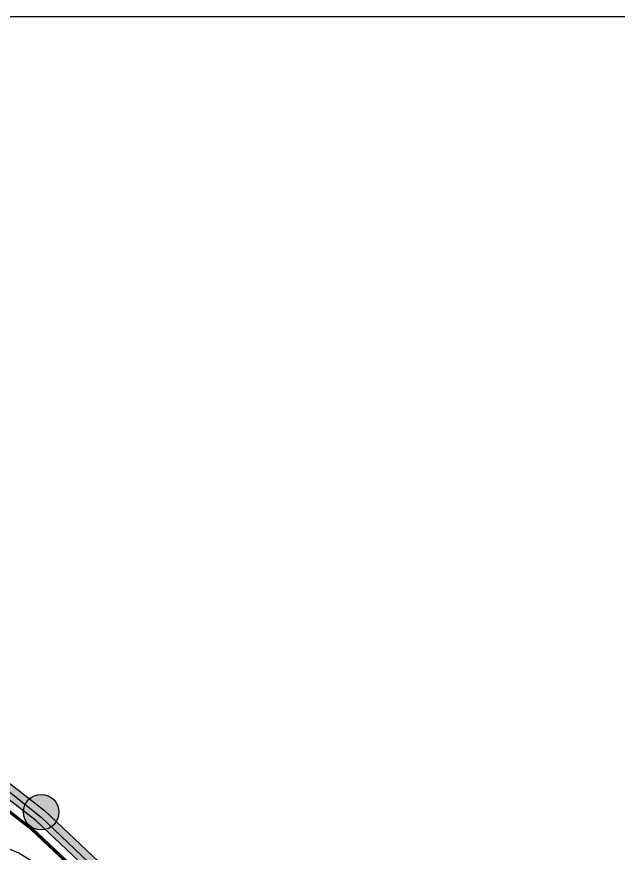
# Model space of a CAD drawing. Header units: millimetres. Extents: x 42980 to 202332, y 27411 to 140378.
# Drawn here: x 156597 to 170170, y 121497 to 140378 of the extents above; entities that cross this region are included whole.
import ezdxf

# ---------------------------------------------------------------- set-up
doc = ezdxf.new("R2010")
doc.units = ezdxf.units.MM
doc.header["$LTSCALE"] = 100
doc.layers.get('0').update_dxf_attribs({"linetype": 'CONTINUOUS'})
for name, color, linetype in [('_insida yttervägg arena', 6, 'CONTINUOUS'), ('A-3312-EA-', 7, 'CONTINUOUS'), ('A-3312-FYLL', 7, 'CONTINUOUS'), ('A-3320-EA-', 3, 'CONTINUOUS'), ('A-3320-FYLL', 3, 'CONTINUOUS'), ('G-STOLAR_TELE_2', 3, 'CONTINUOUS'), ('J-RADER', 252, 'CONTINUOUS')]:
    doc.layers.add(name, color=color, linetype=linetype)
doc.layers.add('SEKTIONER', color=4, linetype='CONTINUOUS', lineweight=70)

# ---------------------------------------------------------------- blocks, each defined once
blk = doc.blocks.new('*U52')
at = {"layer": 'G-STOLAR_TELE_2'}
blk.add_circle((0, 0), 400, dxfattribs=at)

msp = doc.modelspace()

# ---------------------------------------------------------------- hatches: boundary and pattern name
at = {"layer": 'A-3312-FYLL'}
msp.add_hatch(color=256, dxfattribs=at).paths.add_polyline_path([(122476, 138109), (118753, 138109), (115030, 138109), (107673, 136974), (100547, 134829), (93532, 131615), (86845, 127542), (80332, 122511), (76121, 118537), (76356, 118346), (80476, 122234), (87015, 127294), (93673, 131350), (100653, 134548), (107739, 136681), (107925, 136709), (115053, 137809), (118753, 137809), (122453, 137809), (129766, 136681), (136852, 134548), (143833, 131350), (150490, 127294), (157029, 122234), (161149, 118346), (161384, 118537), (157173, 122511), (150660, 127542), (143974, 131615), (136958, 134829), (129833, 136974)])
at = {"layer": 'A-3320-FYLL'}
msp.add_hatch(color=256, dxfattribs=at).paths.add_polyline_path([(157548, 122424, 1), (156748, 122424, 1)])

# ---------------------------------------------------------------- linework, layer by layer
msp.add_lwpolyline([(42980, 27411), (202332, 27411), (202332, 140378), (42980, 140378)], close=True)
at = {"layer": '_insida yttervägg arena'}
msp.add_lwpolyline([(100713, 134688), (107536, 136866), (114969, 137946), (122660, 137968), (130050, 136761), (136915, 134716), (144135, 131341), (150884, 127311), (157147, 122310), (161230, 118426), (159973, 117384), (162841, 113601), (164196, 114618), (167369, 109271), (170127, 101958), (171790, 94652), (172663, 87507), (172607, 80521)], dxfattribs=at)
at = {"layer": 'A-3312-EA-'}
for p, q in [((150661, 127542), (157225, 122463)), ((157029, 122234), (150490, 127294)), ((157225, 122463), (161384, 118537)), ((161149, 118346), (157029, 122234))]:
    msp.add_line(p, q, dxfattribs=at)
at = {"layer": 'J-RADER'}
for p, q in [((153420, 124772), (156934, 122050)), ((156648, 121499), (149758, 124405)), ((156934, 122050), (160993, 118218)), ((158352, 120432), (156648, 121499))]:
    msp.add_line(p, q, dxfattribs=at)
at = {"layer": 'SEKTIONER'}
msp.add_lwpolyline([(160993, 118218), (156934, 122050), (150377, 127129), (143739, 131173), (136781, 134360), (129722, 136485), (129659, 136495)], dxfattribs=at)

# ---------------------------------------------------------------- block references
at = {"layer": 'A-3320-EA-'}
msp.add_blockref('*U52', (157148, 122424), dxfattribs=at)

doc.saveas('drawing.dxf')
